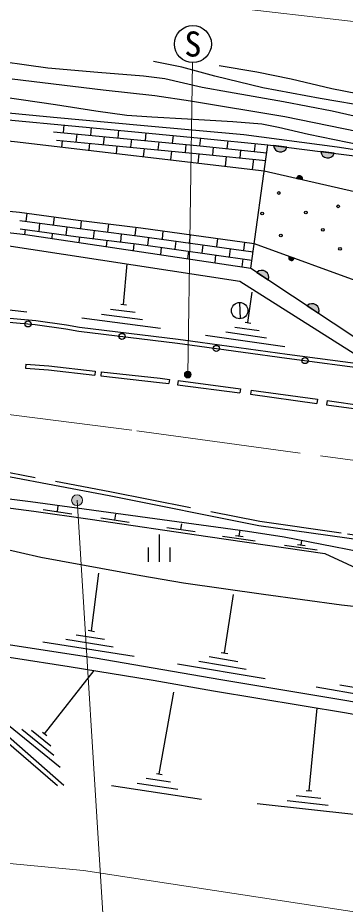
# Model space of a CAD drawing. Units: millimetres at full size, sheet at 1:1000; details may follow other scales. Extents: x 40000 to 680000, y 20000 to 380000.
# Drawn here: x 391870 to 415739, y 260381 to 325085 of the extents above; entities that cross this region are included whole.
import ezdxf
from ezdxf.enums import TextEntityAlignment as Align

# ---------------------------------------------------------------- set-up
doc = ezdxf.new("R2010")
doc.units = ezdxf.units.MM
doc.header["$LTSCALE"] = 1000
doc.linetypes.add('CHAIN', pattern=[18.5, 12, -1.5, 3.5, -1.5])
doc.linetypes.add('DASHED', pattern=[7.5, 6, -1.5])
for name, color, linetype, lineweight in [('M-BGD', 7, 'Continuous', 25), ('M-BMK', 2, 'CHAIN', 13), ('M-STR-HTXT', 7, 'Continuous', 13), ('M-STR-STRC', 7, 'Continuous', 25)]:
    doc.layers.add(name, color=color, linetype=linetype, lineweight=lineweight)
doc.styles.add('ＭＳ ゴシック', font='')
doc.styles.get('ＭＳ ゴシック').set_extended_font_data('MS Gothic')

msp = doc.modelspace()

# ---------------------------------------------------------------- hatches: boundary and pattern name
at = {"layer": 'M-BGD'}
for points in [[(411491, 315629, -0.82183), (410508, 315755)], [(414939, 315189, -0.82183), (413956, 315315)], [(412209, 313361, -0.4608), (412458, 313545, -0.4608), (412601, 313271)], [(412022, 307532, -0.4608), (411752, 307380, -0.4608), (411644, 307669)], [(409300, 306501, -0.82183), (410125, 305953)], [(412967, 304067, -0.82183), (413793, 303519)]]:
    msp.add_hatch(color=256, dxfattribs=at).paths.add_polyline_path(points)
at = {"layer": 'M-STR-HTXT'}
for points in [[(404480, 299163, -1), (404041, 298924, -1)], [(395857, 289654, -1), (396531, 290084, -1)]]:
    msp.add_hatch(color=256, dxfattribs=at).paths.add_polyline_path(points)

# ---------------------------------------------------------------- linework, layer by layer
at = {"layer": 'M-BGD'}
for p, q in [((395233, 317259), (395172, 316683)), ((397225, 317071), (397163, 316495)), ((396167, 316589), (396106, 316013)), ((399216, 316881), (399154, 316306)), ((401207, 316691), (401145, 316115)), ((403198, 316500), (403136, 315924)), ((395110, 316107), (395061, 315643)), ((397101, 315920), (397047, 315409)), ((398159, 316401), (398097, 315825)), ((400150, 316210), (400088, 315635)), ((402141, 316020), (402079, 315444)), ((404132, 315829), (404070, 315253)), ((405189, 316310), (405127, 315734)), ((407178, 316106), (407117, 315530)), ((408854, 306797), (410100, 315807)), ((409168, 315902), (409106, 315326)), ((399093, 315730), (399033, 315176)), ((401084, 315539), (401020, 314942)), ((403075, 315349), (403006, 314708)), ((405066, 315158), (404993, 314474)), ((406122, 315632), (406060, 315056)), ((408112, 315428), (408050, 314853)), ((411491, 315629), (410508, 315755)), ((414939, 315189), (413956, 315315)), ((407055, 314955), (406979, 314241)), ((409045, 314751), (408965, 314007)), ((412209, 313361), (412601, 313271)), ((392534, 310824), (392470, 310222)), ((393461, 310087), (393397, 309485)), ((394516, 310554), (394452, 309952)), ((396499, 310286), (396435, 309684)), ((398484, 310041), (398420, 309439)), ((392405, 309621), (392368, 309271)), ((394388, 309350), (394348, 308976)), ((395443, 309817), (395379, 309215)), ((397428, 309562), (397363, 308960)), ((399413, 309317), (399348, 308715)), ((400470, 309796), (400405, 309195)), ((402452, 309525), (402388, 308923)), ((396371, 309083), (396327, 308679)), ((398356, 308838), (398307, 308381)), ((401397, 309062), (401333, 308460)), ((403379, 308784), (403314, 308183)), ((404434, 309249), (404369, 308644)), ((406416, 308972), (406351, 308366)), ((408398, 308695), (408333, 308088)), ((400341, 308593), (400287, 308084)), ((402323, 308322), (402266, 307786)), ((404305, 308045), (404246, 307489)), ((405360, 308505), (405296, 307907)), ((407342, 308227), (407278, 307630)), ((409103, 308597), (418456, 305185)), ((406287, 307768), (406225, 307192)), ((408269, 307491), (408205, 306894)), ((412022, 307532), (411644, 307669)), ((399580, 304146), (399847, 307121)), ((409300, 306501), (410125, 305953)), ((408644, 302832), (408959, 305059)), ((386220, 304284), (392538, 303628)), ((399372, 304173), (399789, 304119)), ((408021, 304310), (408068, 303111)), ((398630, 303814), (400416, 303585)), ((412967, 304067), (413793, 303519)), ((396537, 303176), (402280, 302438)), ((397978, 303444), (400953, 303062)), ((408436, 302861), (408852, 302802)), ((407689, 302512), (409472, 302260)), ((405562, 301905), (411346, 301085)), ((407032, 302151), (410002, 301730)), ((392464, 299809), (392441, 299510)), ((397511, 299300), (397478, 299002)), ((397948, 299251), (397914, 298953)), ((402927, 298682), (402889, 298384)), ((403560, 298600), (403521, 298303)), ((403521, 298303), (408061, 297715)), ((403560, 298600), (408100, 298012)), ((408100, 298012), (408061, 297715)), ((408883, 297911), (408845, 297613)), ((408883, 297911), (413711, 297237)), ((408845, 297613), (413670, 296939)), ((413711, 297237), (413670, 296939)), ((414424, 297137), (414383, 296840)), ((394760, 289039), (394821, 289455)), ((393721, 289192), (395799, 288886)), ((398956, 288426), (399016, 288842)), ((397916, 288577), (399995, 288276)), ((403766, 287730), (403826, 288145)), ((402190, 285374), (402190, 287367)), ((402727, 287880), (404805, 287579)), ((407739, 287301), (408294, 287220)), ((408017, 287261), (408079, 287682)), ((406803, 287257), (409178, 286908)), ((412530, 286597), (412580, 286939)), ((401390, 285374), (401390, 286419)), ((402990, 285374), (402990, 286419)), ((411317, 286593), (413691, 286244)), ((412253, 286638), (412807, 286556)), ((397233, 280338), (397788, 284540)), ((406938, 278722), (407605, 282989)), ((396991, 280376), (397475, 280300)), ((393703, 279523), (400346, 278486)), ((395365, 279719), (398823, 279179)), ((396126, 280055), (398201, 279732)), ((405827, 278454), (407898, 278103)), ((406696, 278763), (407179, 278681)), ((403514, 277934), (409910, 276848)), ((405062, 278128), (408513, 277542)), ((393825, 272819), (397428, 277441)), ((415335, 276407), (418782, 275800)), ((402183, 269890), (403254, 275864)), ((413622, 276253), (420339, 275068)), ((413105, 268672), (413681, 274705)), ((391206, 273446), (394965, 270379)), ((392170, 273163), (394494, 271267)), ((392881, 273086), (394276, 271948)), ((393662, 272952), (393988, 272687)), ((401976, 269921), (402391, 269859)), ((400566, 269223), (403533, 268777)), ((401226, 269579), (403006, 269311)), ((398698, 269048), (405267, 268061)), ((412897, 268695), (413314, 268648)), ((411514, 267944), (414496, 267610)), ((412161, 268325), (413949, 268124)), ((409324, 267737), (416585, 266923))]:
    msp.add_line(p, q, dxfattribs=at)
for points in [[(389206, 322104), (394063, 321421), (397717, 321105), (401029, 320837), (402587, 320642), (405315, 320009), (407239, 319668), (411243, 318961), (414775, 318279), (417990, 317549), (420352, 317135), (422154, 316624), (424160, 316207), (426254, 316013), (426837, 316206), (432855, 316207), (435168, 316451), (436736, 316719), (438879, 317304), (440438, 317669), (441364, 317742), (443409, 317717), (444822, 317888), (445796, 318156)], [(444575, 319041), (443652, 318806), (442905, 318766), (441628, 318727), (440450, 318649), (439192, 318472), (437031, 318040), (434949, 317745), (432926, 317588), (430097, 317451), (426620, 317529), (425863, 317705), (423407, 318020), (420362, 318294), (417631, 318550), (413918, 319178), (409734, 319963), (406240, 320832), (403824, 321480), (401761, 321893)], [(406554, 321598), (409285, 321127), (411800, 320616), (414758, 319929), (416624, 319556), (418530, 319222), (420769, 319045), (423382, 318751), (426034, 318515), (428333, 318515), (430649, 318491), (432426, 318667), (434593, 318957), (438387, 319549), (440970, 319864), (442047, 319916), (443043, 320067), (443900, 320432)], [(391462, 320637), (398102, 319812), (401854, 319400), (404467, 319027), (411335, 317885), (417739, 316569), (424334, 315270), (426220, 314975), (428302, 314858), (430522, 314642), (432506, 314583), (433861, 314681), (435846, 315152), (438832, 316095), (439912, 316232), (442427, 316311), (444018, 316507), (446931, 317352)], [(390772, 319300), (394623, 318750), (397570, 318298), (399809, 317965), (401644, 317845), (404238, 317707), (407538, 317511), (409660, 317334), (410878, 317099), (413058, 316588), (420649, 315034)], [(324500, 316777), (324666, 315431), (330507, 316901), (341330, 317795), (346011, 318168), (348931, 318271), (355383, 318481), (359753, 318563), (366464, 318563), (374785, 318584), (381786, 318439), (385659, 318150), (389076, 317839), (397868, 317010), (405221, 316307), (410100, 315807), (419633, 314590)], [(387632, 318481), (394479, 317835), (401083, 317230), (408337, 316556), (415141, 315657), (419142, 315064), (420000, 314896), (420394, 314685), (423894, 313041), (428983, 312086), (429847, 312140), (435920, 312618), (444812, 313658), (446338, 314193), (449487, 315205), (452425, 316216)], [(294414, 312412), (298966, 311923), (324476, 314063), (341802, 315739), (347036, 316184), (355556, 316628), (358498, 316697), (362262, 316765), (369019, 316833), (374254, 316833), (381644, 316764), (386263, 316593), (391634, 316046), (409837, 313905), (419277, 311742)], [(394464, 316750), (397813, 316434), (405164, 315730), (410020, 315233)], [(394704, 316146), (397758, 315858), (405106, 315154), (409941, 314659)], [(299563, 306937), (302346, 307295), (319954, 308823), (339272, 310483), (343343, 310992), (347036, 311369), (350258, 311613), (354611, 311896), (356694, 312067), (358974, 312086), (362592, 312104), (367058, 312048), (375035, 312029), (380971, 311841), (384226, 311633), (388673, 311219), (391990, 310899), (396267, 310315), (400846, 309750), (409103, 308597)], [(320711, 307116), (339826, 308898), (348619, 309633), (351206, 309786), (354313, 310015), (357742, 310168), (361487, 310260), (364762, 310229), (370135, 310291), (375763, 310168), (381472, 309969), (386499, 309831), (390081, 309525), (392423, 309265), (408854, 306797), (417905, 300788)], [(392019, 310284), (396189, 309715), (400767, 309150), (409019, 307992)], [(320782, 306514), (339889, 308376), (345671, 308828), (351568, 309251), (356078, 309498), (359516, 309586), (362571, 309571), (369020, 309572), (376955, 309398), (386810, 308845), (390102, 308612), (408058, 305864), (417770, 299708)], [(392048, 309669), (396111, 309115), (400688, 308550), (408937, 307398)], [(321694, 299915), (333905, 301537), (341367, 302506), (344684, 302948), (347393, 303229), (352106, 303642), (355378, 303913), (359051, 304122), (362681, 304270), (366654, 304359), (368825, 304393), (370795, 304291), (373666, 304235), (376233, 304088), (383639, 303497), (386078, 303316), (393147, 302692), (395369, 302376), (396326, 302206), (403522, 301330), (405120, 301114), (411471, 300240), (417731, 299410), (419630, 299156)], [(386102, 303615), (393181, 302990), (395417, 302673), (396370, 302502), (403560, 301627), (405161, 301412), (411511, 300537), (417770, 299708), (424376, 298823), (428939, 298133), (434785, 298511), (442836, 299233), (448059, 299655), (458334, 300940), (467402, 301991)], [(392464, 299809), (394131, 299679), (397511, 299300)], [(392441, 299510), (394102, 299380), (397478, 299002)], [(397914, 298953), (402205, 298473), (402889, 298384)], [(397948, 299251), (402241, 298771), (402927, 298682)], [(414424, 297137), (417123, 296760), (419017, 296492)], [(414383, 296840), (417082, 296463), (418975, 296195)], [(342291, 287663), (346487, 290402), (347610, 290719), (349758, 291256), (351832, 291719), (353211, 291975), (354926, 292100), (359124, 292368), (366698, 292809), (367857, 292748), (370798, 292394), (374557, 291931), (376973, 291613), (383023, 291002), (392798, 289783), (408622, 287608), (411280, 287193), (422263, 285046), (425995, 284068), (428899, 283982), (438405, 282177), (441246, 281857), (446307, 281769)], [(387200, 292358), (398526, 290208), (409451, 288036), (415852, 287121), (421812, 286265), (426511, 284658), (429213, 284269), (433194, 283667), (440091, 282675), (443241, 282167), (445958, 281817), (446656, 281721), (447467, 281721), (450695, 282637), (459474, 281362), (468426, 281380)], [(383877, 287947), (384100, 290379), (389114, 289573), (393032, 289081), (397139, 288477), (405721, 287234), (414244, 285981), (419139, 283729), (422128, 282432), (427683, 280335)], [(344628, 286094), (347981, 286919), (349524, 287182), (350972, 287390), (352161, 287507), (353609, 287532), (355173, 287524), (356773, 287400), (358855, 287140), (361494, 286735), (364699, 286188), (368116, 285537), (371622, 284906), (373458, 284371), (375343, 283708), (377379, 282899), (378655, 282311), (380298, 281378), (381728, 280446), (383214, 279334), (385238, 277693), (389156, 274396), (395238, 269066)], [(344805, 285780), (347839, 286426), (350127, 286849), (351024, 286993), (352081, 287093), (353465, 287121), (355079, 287121), (356792, 286993), (358676, 286736), (361060, 286365), (364315, 285851), (368484, 285067), (371762, 284479), (373204, 284066), (375345, 283266), (377229, 282539), (378429, 281954), (380113, 280984), (381698, 279971), (382917, 279094), (384987, 277382), (389070, 273944), (394773, 269043)], [(387591, 287070), (393540, 285711), (400834, 284368), (403949, 283841), (409775, 283007), (415461, 282235), (420291, 281692), (424834, 280843), (431154, 279715), (444747, 277628), (449299, 276946), (452111, 276621), (455341, 276405), (460255, 276158), (461815, 276003), (463422, 275834)], [(381560, 280555), (388463, 279742), (397520, 278374), (406675, 276784), (414407, 275488), (420897, 274408), (428163, 273171), (448253, 269719), (463836, 268410)], [(383091, 279426), (388138, 278881), (391568, 278373), (395613, 277743), (401734, 276725), (406136, 275952), (415826, 274350), (422768, 273066), (427692, 272209), (437639, 270637), (447351, 269020), (448214, 268935), (456819, 268275), (461598, 267911), (463633, 267747)]]:
    msp.add_lwpolyline(points, dxfattribs=at)
at = {"layer": 'M-BGD', "linetype": 'DASHED'}
msp.add_lwpolyline([(387241, 292656), (398583, 290502), (409502, 288332), (415895, 287418), (421882, 286558), (426581, 284951), (429256, 284566), (433238, 283964), (440136, 282972), (443284, 282464), (445997, 282114), (446676, 282021), (447425, 282021), (450674, 282943), (459556, 281653), (468422, 281680)], dxfattribs=at)
at = {"layer": 'M-BGD'}
for centre, radius in [((410889, 312291), 100), ((415222, 311322), 100), ((409691, 310799), 100), ((412871, 310873), 100), ((411052, 309188), 100), ((414113, 309601), 100), ((415355, 308227), 100), ((408044, 303710), 600), ((392617, 302739), 225), ((399467, 301823), 225), ((406339, 300946), 225), ((412809, 300062), 225)]:
    msp.add_circle(centre, radius, dxfattribs=at)
for centre, radius, start, end in [((411011, 315789), 505, 183.89999, 341.55818), ((414460, 315349), 505, 183.89999, 341.55818), ((412412, 313347), 203, 338.13357, 176.05695), ((411822, 307571), 203, 150.99567, 348.91906), ((409659, 306145), 505, 337.59445, 135.25264), ((413326, 303711), 505, 337.59445, 135.25264)]:
    msp.add_arc(centre, radius, start, end, dxfattribs=at)
at = {"layer": 'M-BMK'}
msp.add_lwpolyline([(373952, 297594), (388276, 296513), (400552, 294924), (439413, 289658), (448718, 288889), (458729, 288466), (467057, 288368), (472945, 288515), (487670, 289053), (572214, 294566)], dxfattribs=at)
at = {"layer": 'M-STR-HTXT'}
for p, q in [((404261, 299044), (404614, 321817)), ((396194, 289869), (398223, 257081))]:
    msp.add_line(p, q, dxfattribs=at)
for points in [[(283350, 324664), (289594, 325152), (303680, 325980), (333074, 327895), (345366, 328687), (354784, 329325), (361951, 329400), (371220, 329250), (375422, 329137), (390607, 327709), (404942, 326134), (431907, 323017), (441213, 322004), (448868, 321329), (459262, 320804), (464729, 320690), (471709, 320652), (485293, 321215), (512177, 322453), (541431, 323956), (569801, 325863)], [(313855, 260947), (338450, 263408), (350370, 264097), (357948, 264479), (363498, 264594), (369124, 264670), (372913, 264670), (385103, 263945), (396662, 262836), (423554, 258742), (435839, 257403), (446862, 256485), (457999, 255988), (466986, 255877), (473913, 255953), (489643, 256489), (516417, 258252), (545834, 260320), (574614, 262286)]]:
    msp.add_lwpolyline(points, dxfattribs=at)
for centre, radius in [((404261, 299044), 250), ((396194, 289869), 400)]:
    msp.add_circle(centre, radius, dxfattribs=at)
at = {"layer": 'M-STR-STRC'}
msp.add_circle((404635, 323167), 1350, dxfattribs=at)

# ---------------------------------------------------------------- texts
at = {"layer": 'M-STR-STRC', "style": 'ＭＳ ゴシック'}
msp.add_text('S', height=1833, dxfattribs=at).set_placement((404635, 323167), align=Align.MIDDLE_CENTER)

doc.saveas('drawing.dxf')
